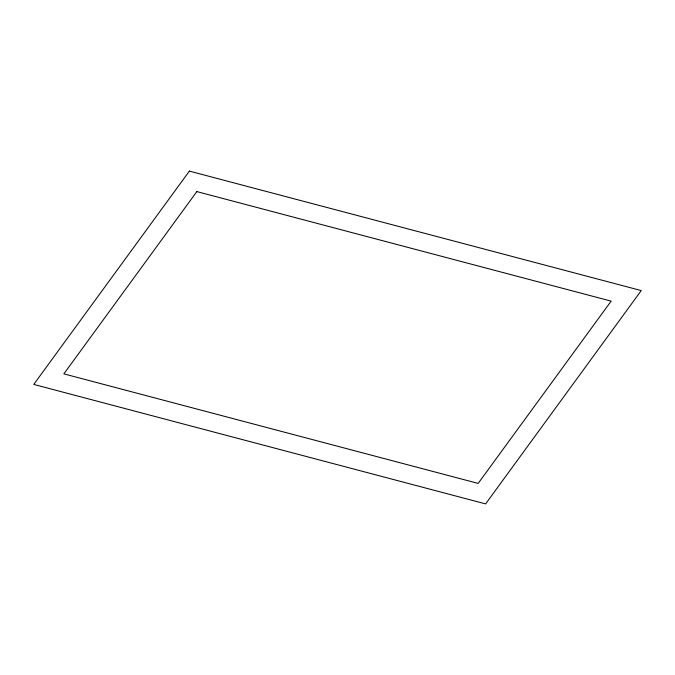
<?xml version="1.0" encoding="UTF-8"?>
<svg xmlns="http://www.w3.org/2000/svg" width="675" height="675" viewBox="0 0 675 675"><rect width="100%" height="100%" fill="white"/><g stroke="black" fill="none" stroke-linecap="round" stroke-linejoin="round"><path stroke-width="1.01" d="M189.38 171.104L33.75 384.421L485.62 503.896L641.25 290.579L189.38 171.104M196.838 191.59L63.855 373.866L478.162 483.41L611.145 301.134L196.838 191.59"/></g></svg>
